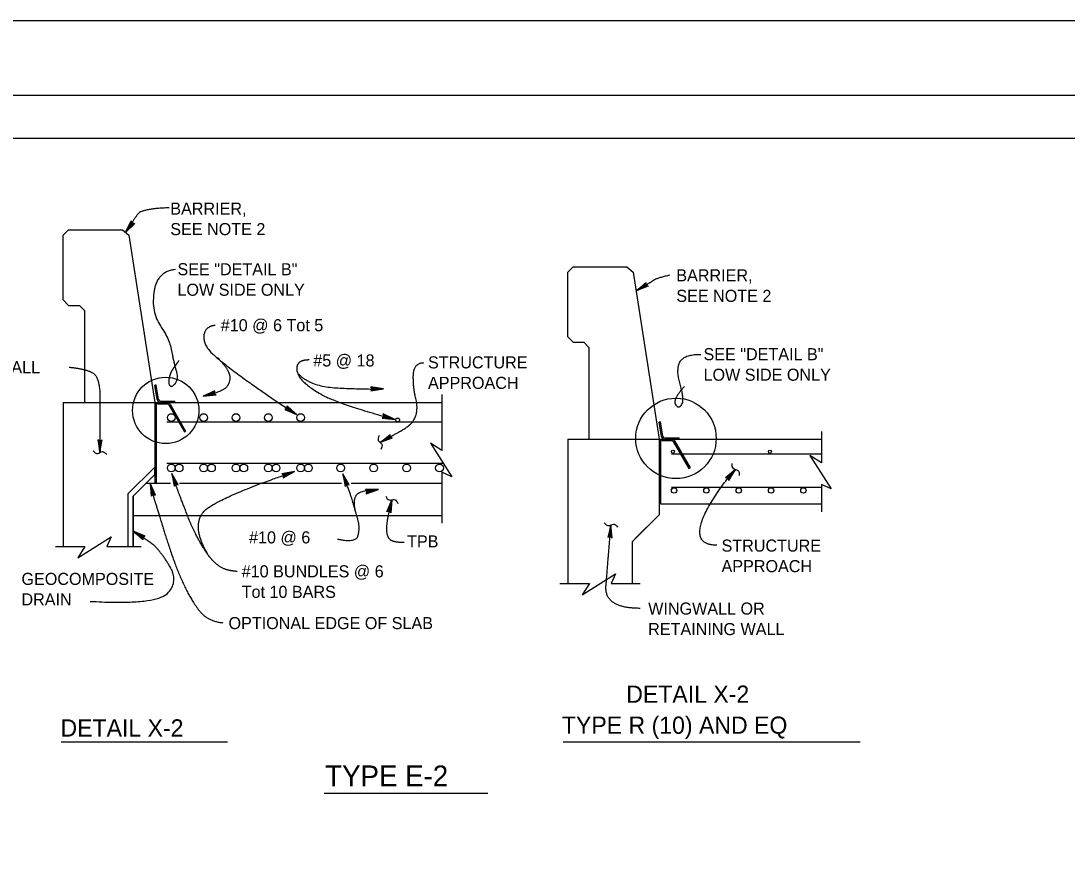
# Model space of a CAD drawing. Extents: x -893 to 867, y -474 to 712.
# Drawn here: x -327 to 279, y 231 to 712 of the extents above; entities that cross this region are included whole.
import ezdxf

# ---------------------------------------------------------------- set-up
doc = ezdxf.new("R2010")
doc.units = 0
for name, color, linetype in [('12 Coord Grid', 7, 'Continuous'), ('border_PLOTTING-ELEMENTS', 7, 'Continuous'), ('border_rw_22x34_Cut_Lines', 7, 'Continuous'), ('border_SHEET', 7, 'Continuous'), ('pp_PRESENTATION', 7, 'Continuous'), ('str_Concrete-A', 7, 'Continuous'), ('str_Hatching-A', 7, 'Continuous'), ('str_Misc-Steel-A', 7, 'Continuous'), ('str_Reinforcement-B', 7, 'Continuous'), ('str_Reinforcement-C', 7, 'Continuous'), ('str_Reinforcement-D', 7, 'Continuous'), ('str_Text-A', 7, 'Continuous')]:
    doc.layers.add(name, color=color, linetype=linetype)

# ---------------------------------------------------------------- blocks, each defined once
blk = doc.blocks.new('TERMAG-E')
at = {"layer": '12 Coord Grid'}
for p, q in [((-14.420088, 1.268592), (-15.202128, 2.537184)), ((-15.202128, 2.537184), (0, 0)), ((0, 0), (-15.202128, -2.53992)), ((-14.81088, 1.902888), (0, 0)), ((0, 0), (-14.81088, -1.904712)), ((0, 0), (-14.420088, 1.268592)), ((-14.420088, 1.268592), (-13.638504, 0)), ((-14.420088, -1.270416), (0, 0)), ((-13.638504, 0), (-14.420088, -1.270416)), ((0, 0), (-14.029296, 0.634296)), ((-14.029296, -0.635208), (0, 0)), ((-13.638504, 0), (0, 0)), ((-14.420088, -1.270416), (-15.202128, -2.53992))]:
    blk.add_line(p, q, dxfattribs=at)

msp = doc.modelspace()

# ---------------------------------------------------------------- linework, layer by layer
at = {"layer": 'border_PLOTTING-ELEMENTS'}
for points in [[(-893.46, -474.04), (866.54, -474.04), (866.54, 711.96), (-893.46, 711.96)], [(-863.46, 668.96), (836.54, 668.96), (836.54, -431.04), (-863.46, -431.04)]]:
    msp.add_lwpolyline(points, close=True, dxfattribs=at)
at = {"layer": 'border_rw_22x34_Cut_Lines'}
msp.add_lwpolyline([(-863.46, 668.96), (836.54, 668.96), (836.54, -431.04), (-863.46, -431.04)], close=True, dxfattribs=at)
at = {"layer": 'border_SHEET'}
msp.add_line((-813.46, 643.96), (811.54, 643.96), dxfattribs=at)
at = {"layer": 'pp_PRESENTATION'}
for centre, radius in [((-243.37, 486.07), 19.24), ((52.62, 469.86), 23.33)]:
    msp.add_circle(centre, radius, dxfattribs=at)
at = {"layer": 'str_Concrete-A'}
for p, q in [((-299.69, 590.76), (-302.82, 587.63)), ((-299.69, 590.76), (-268.44, 590.76)), ((-268.44, 590.76), (-264.83, 587.67)), ((-302.82, 550.13), (-302.82, 587.63)), ((-264.83, 587.67), (-249.69, 490.76)), ((-7.09, 569.34), (-10.21, 566.22)), ((-10.21, 528.71), (-10.21, 566.22)), ((-7.09, 569.34), (24.16, 569.34)), ((24.16, 569.34), (27.77, 566.25)), ((27.77, 566.25), (42.91, 469.34)), ((-302.82, 550.13), (-299.69, 547.01)), ((-299.69, 547.01), (-293.44, 547.01)), ((-293.44, 547.01), (-290.32, 543.88)), ((-290.32, 490.76), (-290.32, 543.88)), ((-10.21, 528.71), (-7.09, 525.59)), ((-7.09, 525.59), (-0.84, 525.59)), ((-0.84, 525.59), (2.29, 522.47)), ((2.29, 469.34), (2.29, 522.47)), ((-302.82, 490.76), (-302.82, 407.14)), ((-302.82, 490.76), (-83.12, 490.76)), ((-249.69, 490.76), (-249.69, 443.88)), ((-248.91, 490.76), (-248.91, 443.88)), ((-10.21, 469.34), (-10.21, 385.73)), ((-10.21, 469.34), (42.91, 469.34)), ((42.91, 469.34), (42.91, 425.59)), ((43.69, 469.34), (43.69, 431.84)), ((43.69, 469.34), (136.96, 469.34)), ((-265.32, 437.63), (-249.69, 453.26)), ((-254.66, 443.88), (-248.91, 443.88)), ((-248.91, 443.88), (-240.59, 443.88)), ((-235.4, 443.88), (-141.5, 443.88)), ((-135.77, 443.88), (-83.12, 443.88)), ((-265.32, 437.63), (-265.32, 407.14)), ((43.69, 431.84), (136.96, 431.84)), ((-262.2, 425.13), (-83.12, 425.13)), ((27.29, 409.96), (42.91, 425.59)), ((42.91, 425.59), (28.84, 411.52)), ((27.29, 409.96), (27.29, 385.73))]:
    msp.add_line(p, q, dxfattribs=at)
for points in [[(-83.12, 495.26), (-83.12, 462.84), (-89.73, 467.03), (-77.47, 447.62), (-83.12, 450.21), (-83.12, 420.63)], [(136.96, 473.84), (136.96, 455.74), (130.35, 459.92), (142.61, 440.51), (136.96, 443.11), (136.96, 427.34)], [(-307.32, 407.14), (-290.21, 407.14), (-294.39, 400.54), (-274.99, 412.79), (-277.58, 407.14), (-257.7, 407.14)], [(-14.71, 385.73), (2.39, 385.73), (-1.79, 379.12), (17.62, 391.37), (15.02, 385.73), (31.79, 385.73)]]:
    msp.add_lwpolyline(points, dxfattribs=at)
at = {"layer": 'str_Hatching-A'}
for p, q in [((-249.69, 453.26), (-265.32, 437.63)), ((-249.69, 453.26), (-265.32, 437.63)), ((-249.69, 448.85), (-249.69, 453.26)), ((-249.69, 448.85), (-249.69, 453.26)), ((-262.2, 436.34), (-249.69, 448.85)), ((-262.2, 436.34), (-249.69, 448.85)), ((-262.2, 436.34), (-249.69, 448.85)), ((-265.32, 437.63), (-265.32, 407.14)), ((-265.32, 437.63), (-265.32, 407.14)), ((-262.2, 436.34), (-262.2, 407.14)), ((-262.2, 425.13), (-262.2, 436.34)), ((-262.2, 407.14), (-262.2, 425.13)), ((-265.32, 407.14), (-262.2, 407.14)), ((-265.32, 407.14), (-262.2, 407.14))]:
    msp.add_line(p, q, dxfattribs=at)
msp.add_lwpolyline([(-262.2, 407.14), (-262.2, 425.13), (-262.2, 436.34)], dxfattribs=at)
at = {"layer": 'str_Misc-Steel-A'}
for p, q in [((-248.89, 500.8), (-249.66, 500.68)), ((-248.36, 492.37), (-249.66, 500.68)), ((-247.59, 492.49), (-248.89, 500.8)), ((-248.13, 490.76), (-248.13, 489.97)), ((-248.13, 490.76), (-242.53, 490.76)), ((-248.13, 489.97), (-242.53, 489.97)), ((-246.48, 491.54), (-238.07, 491.54)), ((-246.48, 490.76), (-238.07, 490.76)), ((-241.55, 489.41), (-232.5, 473.74)), ((-240.88, 489.8), (-231.83, 474.13)), ((-238.07, 490.76), (-238.07, 491.54)), ((-232.5, 473.74), (-231.83, 474.13)), ((43.72, 479.38), (42.94, 479.26)), ((44.24, 470.95), (42.94, 479.26)), ((45.01, 471.07), (43.72, 479.38)), ((44.47, 469.34), (44.47, 468.56)), ((44.47, 469.34), (50.08, 469.34)), ((44.47, 468.56), (50.08, 468.56)), ((46.13, 470.12), (54.54, 470.12)), ((46.13, 469.34), (54.54, 469.34)), ((51.05, 468), (60.1, 452.32)), ((51.73, 468.39), (60.78, 452.71)), ((54.54, 469.34), (54.54, 470.12)), ((60.1, 452.32), (60.78, 452.71))]:
    msp.add_line(p, q, dxfattribs=at)
for centre, radius, start, end in [((-246.48, 492.66), 1.91, 188.88066, 270), ((-246.48, 492.66), 1.12, 188.88066, 270), ((-242.53, 488.85), 1.91, 30, 90), ((-242.53, 488.85), 1.12, 30, 90), ((46.13, 471.25), 1.91, 188.88066, 270), ((46.13, 471.25), 1.12, 188.88066, 270), ((50.08, 467.43), 1.91, 30, 90), ((50.08, 467.43), 1.12, 30, 90)]:
    msp.add_arc(centre, radius, start, end, dxfattribs=at)
at = {"layer": 'str_Reinforcement-B'}
for p, q in [((-242.65, 479.39), (-83.12, 479.39)), ((-242.65, 455.48), (-82.44, 455.48)), ((49.96, 460.93), (136.96, 460.93)), ((49.96, 441.56), (136.96, 441.56))]:
    msp.add_line(p, q, dxfattribs=at)
at = {"layer": 'str_Reinforcement-C'}
for centre in [(-240.1, 452.69), (-235.6, 452.69), (-221.35, 452.69), (-216.85, 452.69), (-202.6, 452.69), (-198.1, 452.69), (-183.85, 452.69), (-179.35, 452.69), (-165.1, 452.69), (-160.6, 452.69), (-141.85, 452.69), (-122.74, 452.69), (-103.64, 452.69), (-84.54, 452.69)]:
    msp.add_circle(centre, 2.25, dxfattribs=at)
at = {"layer": 'str_Reinforcement-D'}
for centre, radius in [((-240.1, 481.94), 2.25), ((-221.35, 481.94), 2.25), ((-202.6, 481.94), 2.25), ((-183.85, 481.94), 2.25), ((-165.1, 481.94), 2.25), ((-108.85, 480.57), 1.09), ((50.84, 462.2), 0.881), ((107.09, 462.2), 0.881), ((51.51, 439.66), 1.56), ((70.26, 439.66), 1.56), ((89.01, 439.66), 1.56), ((107.76, 439.66), 1.56), ((126.51, 439.66), 1.56)]:
    msp.add_circle(centre, radius, dxfattribs=at)
at = {"layer": 'str_Text-A'}
for p, q in [((-303.94, 293.86), (-207.46, 293.86)), ((-12.8, 293.86), (159.54, 293.86)), ((-151.5, 264.06), (-56.56, 264.06))]:
    msp.add_line(p, q, dxfattribs=at)
for points, degree in [([(-241.45, 603.59), (-257.19, 603.01), (-261.84, 596.97), (-266.64, 589.21)], 2), ([(-237.76, 567.77), (-248.62, 566.6), (-251.8, 542.81), (-241.26, 527.73), (-238.71, 513.7), (-235.88, 504.22), (-240.19, 498.92), (-241.83, 502.34), (-240.35, 508.5), (-237.42, 512.4), (-235.7, 514.94)], 2), ([(49.08, 564.43), (41.19, 562.87), (36.4, 559.19), (29.45, 555.5)], 2), ([(-214.73, 535.39), (-220.94, 534.67), (-221.6, 523.5), (-208.43, 512), (-183.9, 494.47), (-167.42, 483.64)], 2), ([(-213.38, 516.74), (-208.71, 511.97), (-205.68, 505.82), (-207.23, 499.78), (-212.79, 496.43), (-221.64, 494.28)], 2), ([(67.12, 518.4), (57.11, 518.4), (52.34, 509.65), (57.49, 492.24), (54.08, 486.48), (50.79, 492.53), (57.64, 500.22)], 2), ([(-299.46, 511.16), (-290.32, 510.28), (-281.52, 505.7), (-281.52, 480.42), (-281.52, 461.63)], 2), ([(-160.21, 515.33), (-166.1, 515.33), (-168.17, 508.72), (-162.27, 500.65), (-143.4, 489.87), (-110.37, 480.86)], 2), ([(-119.05, 467.52), (-113.22, 470.72), (-109.54, 472.66), (-99.41, 478.83), (-96.93, 488.08), (-99.84, 499), (-99.64, 513.58), (-93.64, 513.79)], 2), ([(-166.09, 507.01), (-159.31, 499.85), (-127.05, 498.31), (-116.96, 498.53)], 2), ([(-119.48, 471.56), (-120.1, 470.46), (-120.82, 468.41), (-117.27, 466.63), (-118, 464.58), (-118.61, 463.48)], 3), ([(-285.44, 462.7), (-284.65, 461.72), (-283, 460.3), (-280.05, 462.96), (-278.4, 461.54), (-277.61, 460.56)], 3), ([(85.02, 455.35), (84.93, 454.09), (85.15, 451.93), (89.12, 451.83), (89.35, 449.67), (89.25, 448.42)], 3), ([(-201.89, 392.7), (-208.05, 393.12), (-214.84, 397.3), (-220.69, 404.52), (-228.01, 418.11), (-232.39, 429.4), (-236.47, 439.95), (-239.88, 449.47)], 2), ([(-218.92, 402.6), (-230.56, 422.29), (-204.7, 438.48), (-168.64, 450.59)], 2), ([(-143.65, 411.47), (-132.87, 409.08), (-130.59, 418.2), (-133.26, 427.43), (-135.93, 437.05), (-140.71, 449.4)], 2), ([(76.4, 407.89), (66.48, 407.89), (66.48, 422.69), (82.38, 447.22), (87.14, 451.88)], 2), ([(-252.3, 443.88), (-250.69, 436.32), (-247.96, 428.12), (-243.96, 414.6), (-236.89, 393.51), (-228.17, 375.09), (-218.79, 363.8), (-210.26, 362.94)], 2), ([(-133.09, 426.91), (-134.89, 433.11), (-131.04, 440.17), (-120.03, 440.17)], 2), ([(-115.72, 436.36), (-115.22, 435.21), (-114.03, 433.39), (-110.46, 435.13), (-109.27, 433.32), (-108.77, 432.16)], 3), ([(-112.25, 434.26), (-115.33, 422.18), (-115.33, 413.09), (-111.42, 409.59), (-105.02, 409.59)], 2), ([(11.03, 420.98), (11.77, 419.97), (13.34, 418.46), (16.43, 420.95), (18, 419.45), (18.74, 418.43)], 3), ([(31.92, 371.29), (10.99, 371.31), (13.07, 397.15), (14.88, 419.71)], 2), ([(-287.18, 375.33), (-249.63, 373.18), (-235.4, 386.54), (-247.22, 405.86), (-256.03, 412.16), (-262.2, 416.14)], 2)]:
    msp.add_open_spline(points, degree=degree, dxfattribs=at)

# ---------------------------------------------------------------- block references
for p, xscale, yscale, rotation in [((-266.64, 589.21), 0.48717290918419714, 0.4880761049397305, -125.05996794735712), ((29.45, 555.5), 0.4871729091841972, 0.48807610493973047, -150.7007988723612), ((-116.96, 498.53), 0.4871729091841975, -0.48807610493973075, -0.42591012229715336), ((-221.64, 494.28), 0.48717290918419703, -0.48807610493973047, -164.29081108239225), ((-167.42, 483.64), 0.4871729091841969, -0.4880761049397304, -33.505008080264254), ((-110.37, 480.86), 0.48717290918419703, -0.48807610493973014, -15.592968251532598), ((-281.52, 461.63), 0.4871729091841972, -0.48807610493973064, -89.95419362398454), ((-119.05, 467.52), 0.4871729091841972, 0.4880761049397307, -151.1914405047742), ((-239.88, 449.47), 0.48717290918419726, -0.48807610493973075, 109.95167197772523), ((-168.64, 450.59), 0.48717290918419737, -0.48807610493973075, 19.1403466203263), ((-140.71, 449.4), 0.4871729091841974, -0.48807610493973075, 110.79759514469363), ((87.14, 451.88), 0.48717290918419714, -0.4880761049397304, 49.91140658798669), ((-252.3, 443.88), 0.4871729091841973, -0.48807610493973086, 103.28073143504058), ((-120.03, 440.17), 0.4871729091841973, -0.4880761049397308, 9.127617534114197), ((-112.25, 434.26), 0.4871729091841968, 0.48807610493973047, 76.76776285534484), ((14.88, 419.71), 0.4871729091841974, -0.4880761049397307, 85.66326419052785), ((-262.2, 416.14), 0.4871729091841971, -0.4880761049397303, 146.4010619658159)]:
    msp.add_blockref('TERMAG-E', p, dxfattribs=dict(at, xscale=xscale, yscale=yscale, rotation=rotation))

# ---------------------------------------------------------------- texts
for s, height, p in [('BARRIER,', 7, (-240.71, 599.63)), ('SEE NOTE 2', 7, (-240.71, 587.73)), ('SEE "DETAIL B"', 7, (-236.55, 564.47)), ('BARRIER,', 7, (52.82, 560.92)), ('LOW SIDE ONLY', 7, (-236.55, 552.57)), ('SEE NOTE 2', 7, (52.82, 549.02)), ('#10 @ 6 Tot 5', 7, (-211.45, 532.01)), ('SEE "DETAIL B"', 7, (68.59, 515.19)), ('#5 @ 18', 7, (-157.77, 511.56)), ('STRUCTURE ', 7, (-91.22, 510.45)), ('RETAINING WALL', 7, (-395.32, 507.65)), ('LOW SIDE ONLY', 7, (68.59, 503.29)), ('APPROACH', 7, (-91.22, 498.55)), ('#10 @ 6', 7, (-195.04, 408.96)), ('TPB', 7, (-103.37, 406.62)), ('STRUCTURE ', 7, (79.05, 404.18)), ('#10 BUNDLES @ 6 ', 7, (-199.3, 389.26)), ('APPROACH', 7, (79.05, 392.28)), ('GEOCOMPOSITE ', 7, (-327.05, 384.88)), ('Tot 10 BARS', 7, (-199.3, 377.36)), ('DRAIN', 7, (-327.05, 372.98)), ('WINGWALL OR', 7, (36.49, 367.67)), ('OPTIONAL EDGE OF SLAB', 7, (-206.94, 359.25)), ('RETAINING WALL', 7, (36.49, 355.77)), ('DETAIL X-2', 10, (23.78, 316.54)), ('DETAIL X-2', 10, (-304.41, 296.94)), ('TYPE R (10) AND EQ', 10, (-13.54, 298.54)), ('TYPE E-2', 12.002, (-150.86, 268.17))]:
    msp.add_text(s, height=height, dxfattribs=at).set_placement(p)

doc.saveas('drawing.dxf')
